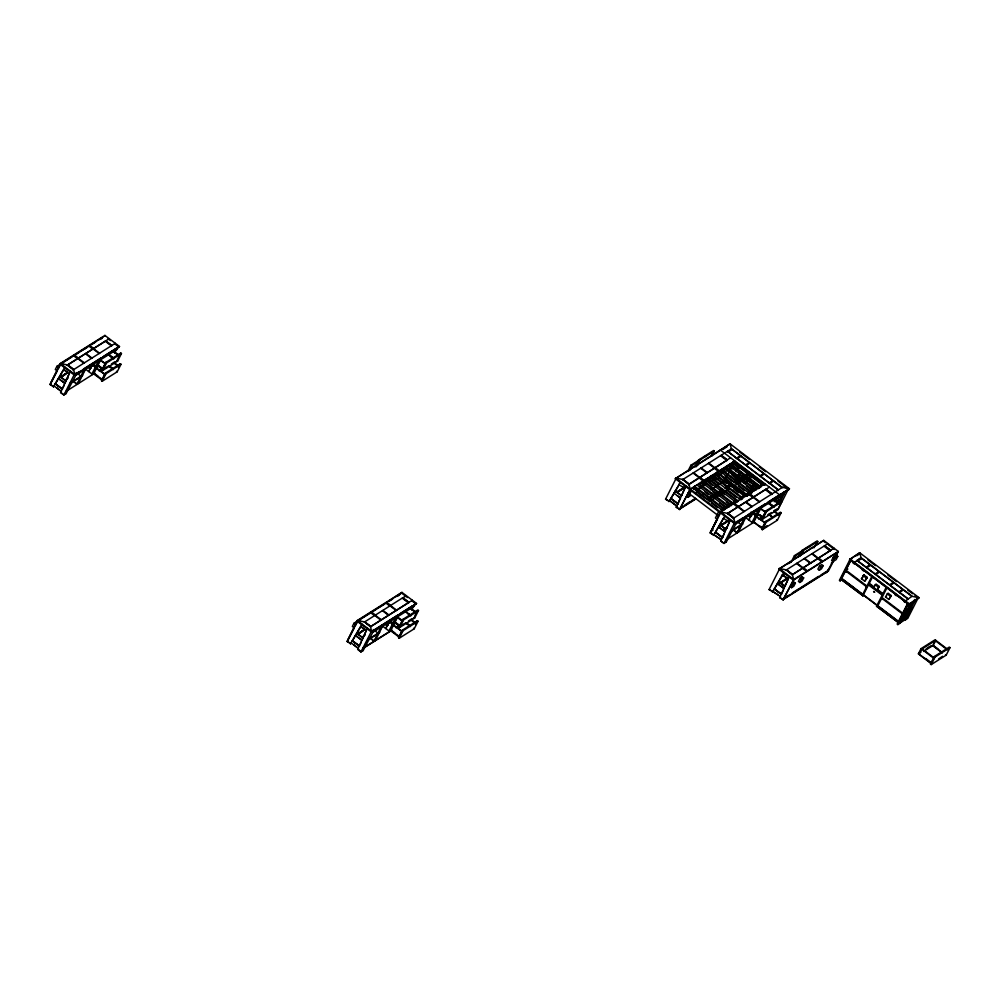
<?xml version="1.0" encoding="UTF-8"?>
<svg xmlns="http://www.w3.org/2000/svg" width="1000" height="1000" viewBox="0 0 1000 1000"><rect width="100%" height="100%" fill="white"/><g stroke="black" fill="none" stroke-linecap="round" stroke-linejoin="round"><path stroke-width="1.5" d="M79.525 371.475L76.938 373.1L66.112 393.587L63.913 394.975L60.613 392.475L70.338 371.375M62.95 387.9L64.2 385.05M65.438 382.2L68.55 375.075M373.275 629.525L373.988 630.062L363.162 650.562L360.95 651.95L357.65 649.45L367.375 628.337M360 644.875L361.238 642.025M362.488 639.175L365.6 632.05M676.188 507.188L679.963 509.387L676.188 507.188L685.913 486.075M677.9 504.038L680.4 498.338M681.637 495.487L684.75 488.363L682.588 486.725M737.075 521.538L726.25 542.025L724.038 543.425L720.738 540.925L730.462 519.812M722.463 537.775L724.325 533.5M726.812 527.8L729.312 522.1L727.138 520.462M783.438 599.837L779.663 597.625L789.388 576.525M782.013 593.062L783.25 590.212M785.125 585.938L788.238 578.812L782.337 575L783.975 572.425M779.712 500.875L783.6 492.837M779.125 504.087L785.462 491.087L788.3 489.3L778.1 509.4L762.788 518.962L762.087 518.425L765.913 510.887L780.888 501.463L781.587 502L777.763 509.538M912.638 603.138L904.875 619.212L905.588 619.75L907.788 618.362L917.987 598.263L912.013 602.025M905.588 619.75L915.15 600.05L914.438 599.513M59.125 364.913L56.925 366.3L55.3 369.5L56.712 370.562M50 384.438L53.775 386.65L50 384.438L60.663 364.05L58.625 368.075M50.475 384.15L57.263 370.75M62.213 363.55L62.562 362.863M115.288 343.275L73.4 369.787L67.275 365.138L109.237 338.688L108.888 339.375M73.162 370.238L73.513 369.55L67.387 364.913L60.3 363.488L50.575 383.3M76 373.688L74.1 374.888L63.913 394.975L60.613 392.475M59.962 364.175L74.575 375.238L119.525 346.488L104.913 335.412L60.3 363.488L74.925 374.55L73.513 369.55M79.513 377.625L80.213 377.212M84.6 369.188L76.862 384.45L73.088 380.938M85.075 368.888L77.325 384.15L73.312 381.112M78.275 383.562L86.013 368.288M82.625 375.613L81.625 375.988L82.325 375.562M101.613 338.75L101.962 338.062M104.913 335.412L104.8 336.275M92.125 364.562L88.612 371.5L89.55 370.9M90.113 369.062L92.025 365.288L92.737 365.825M87.638 366.975L90 368.75L92.362 365.35M105.725 340.938L111.85 345.575L105.725 340.938L67.275 365.138M98.95 360.125L91.912 374L92.85 373.4M93.062 363.812L96.662 366.538L95.5 367.25L96.5 366.875M98.488 362.3L99.887 359.525M101.062 357.875L92.613 374.525L85.075 368.812M93.562 373.938L101.3 358.675M101.95 369.975L105.775 362.45L120.75 353.025L121.45 353.562L117.638 361.087L102.662 370.513L101.95 369.975L106.25 362.15M102.662 370.513L106.487 362.987L121.45 353.562M111.312 357.562L111.962 356.912M114.338 352.225L115.7 349.55M114.6 352.975L116.638 348.95M75.788 375.375L117.075 349.387L118.238 347.113L104.038 356.037M101.512 380.7L105.325 373.175L120.3 363.75L121.013 364.288L117.188 371.812L102.212 381.238L101.512 380.7L105.8 372.875M74.575 375.238L119.525 346.488M102.212 381.238L106.037 373.7L121.013 364.288M116.688 360.4L117.638 361.087M117.562 359.3L120.75 353.025M118.387 367.512L120.3 363.75M355.087 624.012L356.175 621.875L353.963 623.263L352.35 626.462L353.762 627.537M347.05 641.413L350.825 643.612L347.05 641.413L357.713 621.025L355.675 625.037M347.525 641.112L354.312 627.725M359.263 620.513L359.6 619.837M364.312 622.112L402.887 597.688L409.012 602.325L370.45 626.75L364.438 621.888L370.562 626.525L371.625 632.212L357 621.138M370.45 626.75L412.325 600.237M398.5 614.637L371.15 631.85L360.95 651.95L358.988 649.8M376.55 634.6L377.25 634.175M381.65 626.15L373.9 641.413L370.125 637.913M375.312 640.525L383.062 625.262M379.675 632.575L378.675 632.95L379.375 632.537M398.663 595.725L399.012 595.037M388.488 601.325L401.95 592.388L416.575 603.45L371.625 632.212M389.175 621.525L385.65 628.462L386.6 627.875M387.163 626.025L389.075 622.263L389.787 622.8M384.688 623.938L387.038 625.725L389.412 622.325M405.938 596.35L406.275 595.662L402.775 597.913L408.9 602.55M395.988 617.087L388.95 630.962L390.6 630.9L398.35 615.638M390.112 620.788L393.713 623.513L392.537 624.225L393.537 623.85M395.525 619.275L396.938 616.5M398.113 614.85L389.663 631.5L382.113 625.788L374.375 641.125L370.363 638.088M394.487 623.25L394.663 622.913M399 626.95L402.825 619.412L417.8 609.987L418.5 610.525L414.675 618.062L399.7 627.487L399 626.95L402.725 620.875L396.712 616.325M399.7 627.487L403.525 619.95L418.5 610.525M408.363 614.525L409 613.888M411.388 609.2L412.738 606.525M411.65 609.938L413.688 605.925M372.825 632.35L414.125 606.362L415.275 604.075M398.55 637.675L402.375 630.138L417.35 620.712L418.062 621.25L414.237 628.787L399.263 638.212L398.55 637.675L402.85 629.837M399.263 638.212L403.088 630.675L418.062 621.25M413.612 617.6L414.675 618.062M414.613 616.275L415.887 613.763M415.438 624.487L417.35 620.712M675.3 478.7L730.025 443.8L789.425 488.775L789.087 489.462L734.712 523.688L675.3 478.7L719.425 450.925M668.875 501.65L679.325 484.263L669.35 501.35L665.575 499.15L675.775 479.062L676.95 479.3M730.537 457.738L727.312 459.888L721.188 455.238L727.2 460.112L688.737 484.312L682.725 479.438L688.863 484.087L690.263 489.087L680.062 508.537L695.812 498.638M687.763 471.475L690.95 465.2L700.925 458.913M689.112 470.75L691.65 465.725L698.5 461.425M689.812 470L692.125 465.438M690.288 469.7L691.087 467.488M695.425 466.213L698.612 459.938L713.587 450.513L714.287 451.05L711.737 456.075M696.137 466.75L699.325 460.475L714.287 451.05M697.475 464.738L699.788 460.175M688.512 484.775L727.312 459.888L726.963 460.562M679.488 509.688L690.15 489.288M681.488 507.65L681.838 506.962M686.675 496.163L688.088 497.238L691.325 490.838M711.025 456.213L712.775 453.4M711.5 455.913L713.825 451.35M697.962 488.837L696.35 492.038L698.55 490.65L700.175 487.45M705.362 480.05L705.713 479.363L735.888 502.212M709.775 477.275L710.125 476.587L740.3 499.438M712.212 475.737L712.562 475.05L742.738 497.9L742.387 498.575L712.212 475.737L705.662 479.862M714.425 474.35L714.775 473.663L744.95 496.512M718.575 477.325L719.65 475.188M731.162 467.95L729.538 471.15L728.125 470.075M729.712 471.175L724.9 480.65L710.475 489.725M732.288 468.688L733.363 466.562L743.975 474.588M735.588 471.188L737.613 468.462L735.987 471.662M718.675 511.55L715.438 517.938L716.85 519.012M736.188 477.275L736.55 478.5L740.113 471.475M710.713 531.75L720.438 511.938L765.037 483.862L764.7 484.55M733.15 486.9L733.662 486.112M737.3 478.95L740.812 472.013M710.138 532.888L713.913 535.087L710.138 532.888L720.8 512.5M710.612 532.587L717.4 519.2M734.712 523.688L789.425 488.775L782.35 487.35L733.538 518.225L727.4 513.587L769.362 487.137M747.613 480.288L748.688 478.162M749.1 478.638L747.062 481.362M733.3 518.688L733.65 518L727.525 513.362L720.438 511.938M748.562 493.825L754.488 482.362M743.525 517.475L734.237 523.325L724.038 543.425L720.738 540.925M749.25 494.263L749.6 493.575L719.425 470.737M755.2 482.9L751.637 489.925L752.337 490.462L752.688 489.775M755.788 487.962L757.412 484.762M739.638 526.075L740.337 525.65M744.737 517.625L736.988 532.888L732.75 529.675L736.75 532.062M737.463 532.6L745.913 515.95M746.15 516.737L738.4 532L737.7 531.462M742.763 524.05L741.762 524.425L742.463 524.012M752.262 513L748.737 519.938L749.688 519.35M750.888 516.25L752.163 513.737M752.5 513.8L751.1 516.575L748.713 514.825M727.4 513.587L765.975 489.162L772.1 493.8L771.762 494.487M752.038 522.438L759.075 508.562M750.962 512.163L755.625 515.7L756.8 514.987L753.2 512.263M760.487 507.713L752.75 522.975L745.2 517.263M761.438 507.113L753.688 522.375L726.05 539.938M775.062 492.4L775.413 491.712M766.388 510.588L762.087 518.425M762.788 518.962L766.612 511.425L781.587 502M778.062 490.513L778.413 489.825L727.487 451.275L778.3 490.062M771.45 506L772.087 505.363M774.475 500.675L775.825 498M774.262 501.712L776.3 497.7M775.65 500.913L778.363 495.55M761.637 529.15L765.462 521.613L780.438 512.188L781.15 512.725L777.325 520.262L762.35 529.688L761.637 529.15L762.35 528.4L753.925 522.025M762.987 527.137L765.938 521.312M779.312 495.613L779.663 494.925L720.25 449.95L719.9 450.625L730.025 443.8L731.425 448.787L782.237 487.575L731.425 448.787L682.613 479.675M762.35 529.688L766.175 522.15L781.15 512.725M835.7 556.025L837.763 551.962L793.4 580.212L778.787 569.15L823.737 540.388L838.35 551.462L835.938 556.2M771.1 590.487L772.837 591.8L769.062 589.6L779.25 569.5L780.438 569.738M833.675 548.862L834.025 548.188L792.225 574.763L786.213 569.888L792.337 574.525L793.75 579.525L783.55 598.987L827.2 571.512M791.25 561.925L794.425 555.638L801.912 550.925M793.225 559.938L795.138 556.175L801.988 551.862M795.612 555.875L795.037 557.638M798.913 556.663L802.1 550.388L817.062 540.962L817.775 541.5L815.863 545.262M800.25 555.938L802.8 550.913L817.775 541.5M803.275 550.625L801.425 554.888M792.225 574.763L830.8 550.325L824.663 545.688L830.675 550.562M782.962 600.125L793.637 579.738M784.963 598.1L785.312 597.413M790.15 586.613L791.575 587.675L793.188 584.487L795.4 583.088L793.988 582.025L791.775 583.413L793.188 584.487M795.4 583.088L793.775 586.287L791.575 587.675M813.875 547.913L816.263 543.85M814.987 546.362L817.3 541.788M800.037 578.212L798.413 581.413L799.825 582.475L802.038 581.087L803.662 577.9L802.237 576.825L800.037 578.212L801.45 579.288L803.662 577.9M801.162 578.95L802.237 576.825M799.825 582.475L801.45 579.288M778.787 569.15L823.737 540.388M819.513 565.95L817.887 569.15L819.312 570.225L821.513 568.837L823.138 565.638L821.725 564.562L819.513 565.95L820.925 567.025L823.138 565.638M819.312 570.225L820.925 567.025M833.225 557.325L831.6 560.525L833.025 561.587L836.175 559.612L837.8 556.413L836.375 555.337L833.225 557.325L834.638 558.4L837.8 556.413M826.263 572.112L826.612 571.425M827.987 569.975L826.625 572.65L834.638 558.4M831.375 563.288L831.725 562.612M834.775 556.575L836.137 553.9M783.787 599.163L828.388 571.1L833.875 560.262M849.587 559.587L859.712 552.75L919.125 597.737L909 604.575L849.587 559.587L859.712 552.75L861.125 557.75L912.038 596.312L919.125 597.737L909 604.575M851.538 559.025L849.587 560.25L839.4 580.337L840.1 580.875L842.375 579.45M840.1 580.875L850.3 560.775L849.587 560.25M841.162 579.438L863 595.763L841.162 579.438L850.925 560.388L907.975 603.587L898.9 621.275M846.312 571.425L845.962 572.112L845.25 571.575M842.725 580.4L843.075 579.725M853.288 562.175L852.938 562.85L854.35 563.925L854.7 563.237M853.838 562.8L861.125 557.75L857.062 560.462L907.987 599.025M857.062 560.462L908.1 598.787L907.75 599.475M851.45 587.013L851.8 586.325M852.862 588.088L853.213 587.4M862.6 569.225L862.25 569.9L863.662 570.975L864.013 570.288M861.438 578.713L864 574.925L867.3 577.425L864.737 581.213L861.438 578.713L862.375 578.125M862.925 577.062L864 574.925M864.737 581.213L867.3 577.425M861.587 594.688L861.938 594M865.875 586.237L866.237 587.463M862.763 594.312L871.912 576.275M862.85 595.862L872.613 576.812M869.325 585.225L869.675 584.538M873.462 587.825L876.025 584.025L879.325 586.525L876.762 590.325L873.462 587.825L874.4 587.225M876.762 590.325L879.325 586.525M881.587 594.5L881.938 593.812M876.525 606.213L898.363 622.537L876.525 606.213L886.287 587.163M877.85 605.737L887 587.7M878.088 607.188L878.438 606.5M882.375 598.737L882.025 599.425L881.325 598.888M885.487 596.925L888.05 593.138L891.35 595.638L888.787 599.425L885.487 596.925L886.425 596.325M888.787 599.425L891.35 595.638M895.25 593.938L894.9 594.625L896.312 595.7L896.663 595.013M886.812 613.787L887.163 613.1M888.225 614.862L888.575 614.175M904.212 600.725L903.863 601.413L905.275 602.487L905.625 601.8M904.762 601.362L912.038 596.312L861 557.987M896.95 621.462L897.3 620.775M901.95 613.55L902.3 614.775M908.062 604.513L907.35 603.975L897.163 624.075L897.862 624.612L908.062 604.513L910 603.288M897.862 624.612L900.125 623.188L910.975 602.675M947.775 649.438L935.05 639.8L921.025 648.637L918.35 653.888L931.087 663.525M919.175 654.188L921.725 649.163L935.75 640.337L933.838 644.112M923.575 651.425L932.738 645.662L935.288 640.638L947.3 649.737M930.5 664.05L934.325 656.513L949.287 647.087L950 647.625L946.175 655.163L931.2 664.587L930.5 664.05L931.675 663L925.662 658.45M931.838 662.038L934.225 657.975L922.2 648.875M931.2 664.587L935.025 657.05L950 647.625M68.175 387.85L70.938 382.65M365.213 644.825L367.287 640.913M776.663 502.512L781.287 493.713L768.05 502.05M53.3 386.938L64.912 367.262M55.312 384.012L63.75 369.55L67 372.013M350.35 643.913L361.962 624.237M352.35 640.987L360.8 626.525L364.05 628.987M713.438 535.388L725.05 515.712M715.438 532.463L723.413 518.288L729.312 522.1M772.362 592.1L782.337 575L787.15 577.987M774.362 589.163L782.812 574.7M61.275 363.35L103.25 336.925M84.663 348.837L86.862 347.45M61.5 363.525L72 356.925M74.625 355.262L79.875 351.962M80.925 351.312L81.862 350.712M82.5 350.312L87.737 347.013M91.675 344.538L95.612 342.062M99.55 339.588L102.175 337.925M63.75 369.55L69.175 373.65M67.213 372.5L59.588 377.775L65.65 373.95M60.163 377.262L67.45 372.675M62.25 376.425L65.888 374.125M54.162 385.988L61.388 391.463L56.575 387.812M64.412 380.475L68.05 378.188M64.65 380.65L67.075 379.125M83.387 369.038L101.463 357.663M76.363 374.038L80.237 371.6M89.275 365.913L91.85 364.288M97.013 361.037L99.588 359.412M103.462 356.975L107.338 354.538M109.913 352.912L112.5 351.287M91.675 365.45L92.625 364.85M70.1 383.1L81.025 376.225L77.85 373.812M97.613 365.938L97.438 366.287M70.963 383.025L80.688 376.912M95.9 367.262L98.513 365.613M65.912 391.488L94.812 373.15M98.737 370.675L102.662 368.2M103.125 368.925L97.85 365.588M104.975 368.075L107.525 366.475M111.35 364.062L115.175 361.662M102.688 379.65L93.8 373.575M401.95 592.388L357.35 620.462L347.625 640.275M358.312 620.312L386.788 602.413L390.087 604.913L389.137 605.513L385.838 603.013M358.55 620.5L376.912 608.938M377.962 608.275L378.913 607.688M379.538 607.288L384.787 603.987M388.725 601.5L392.663 599.025M396.6 596.55L400.538 594.075M360.8 626.525L366.225 630.625M364.263 629.475L356.625 634.738L362.7 630.913M357.212 634.237L364.5 629.65M359.288 633.387L362.938 631.1M351.2 642.962L358.438 648.438L353.612 644.788M361.45 637.45L365.1 635.15M361.688 637.625L364.125 636.1M401.087 613.013L412.7 605.7M416.575 603.45L371.962 631.525L357.35 620.462L364.438 621.888M368.363 639.312L378.075 633.2L374.888 630.788M368.013 640L377.725 633.875M392.938 624.225L395.562 622.575M363.075 648.238L391.863 630.112M395.788 627.638L399.712 625.175M362.962 648.462L391.75 630.337M400.175 625.9L394.9 622.55M402.025 625.05L404.575 623.438M408.4 621.038L412.225 618.625M399.725 636.625L390.838 630.55M703.425 457.337L705.925 455.775L706.15 456.6M695.387 466.712L697.962 465.087M722.812 449.45L727 446.825M680.487 481.975L678.85 484.55L684.75 488.363M728.075 452.038L732.025 449.562M674.087 493.237L680.5 498.1L677.288 495.675M676.213 492.325L683.5 487.738M676.45 492.5L684.95 487.163M678.525 491.662L683.388 488.6M736.325 458.288L740.275 455.8M737.038 458.825L740.975 456.337M690.263 489.087L734.862 461.012L720.088 470.775M710.4 476.55L711.35 475.95M733.337 462.113L734.287 461.512M692.537 488.113L695.163 486.463M714.837 474.075L717.463 472.425M693.575 489.425L696.162 487.8M702.625 483.725L727.225 468.25M729.812 466.625L735.938 462.762M695.837 490.188L706.188 483.663M708.775 482.038L733.363 466.562M688.088 497.238L690.288 495.838M718.037 478.387L715.825 479.775L714.412 478.7M684.812 505.087L690.163 501.562M691.35 500.975L695.4 498.275M719.425 483.775L722.05 482.125M680.3 508.725L696.05 498.812M701.287 495.513L703.913 493.862M706.538 499.25L722.062 489.475M724.663 487.837L731.125 483.775M733.713 482.137L747.95 473.175M707.95 500.312L723.487 490.538M726.075 488.913L732.537 484.837M735.138 483.212L749.375 474.25M708.913 501.887L729.625 488.85M732.212 487.225L747.75 477.45L758.35 485.475M720.913 510.138L736.45 500.363M739.038 498.738L763.275 483.475M735.837 502.713L738.462 501.062M746.325 496.1L751.575 492.8M760.763 487.025L758.138 488.675L758.425 488.025L728.25 465.175M741.05 499.75L742 499.162M746.562 496.287L751.812 492.975M763.988 485.325L764.925 484.725M768.975 483L772.913 480.513M769.675 483.537L773.612 481.05M711.538 530.763L712.475 530.175M720.062 525.525L728.562 520.175M710.475 531.562L713.1 529.913M720.3 525.712L728.8 520.363M718.637 526.975L725.05 531.838M722.375 524.862L727.237 521.812M724.538 528.925L726.975 527.388M727.212 527.575L724.425 529.788L726.862 528.25M724.2 529.6L726.625 528.075M747.4 515.05L765.462 503.675M782.325 493.062L784.412 491.75M784.3 493.375L780.125 496L779.412 495.462M776.975 501.512L780.475 499.312L781.175 499.85L776.525 502.775M731.45 530.788L741.162 524.675L737.975 522.263M755.625 515.7L756.15 515.625M757.525 514.513L757.75 514.388M731.1 531.462L740.812 525.35M721.525 539.913L713.812 534.725L720.325 539M758.875 519.113L762.8 516.65M763.263 517.375L757.987 514.025M767.663 514.913L771.488 512.513M776.587 509.3L774.038 510.9L778.925 514.55M763.388 528.05L767.212 525.638M804.412 549.362L808.15 547M788.538 563.663L791.125 562.038M786.087 570.112L827.975 543.6M781.525 575.737L783.95 574.212M786.975 578.188L779.35 583.462L787.85 578.112M788.088 578.288L779.587 583.638L779.938 582.95L784.175 586.163M838.35 551.462L793.75 579.525L779.125 568.462L786.213 569.888M780.45 596.625L772.738 591.438L778.037 594.8M779.663 597.625L782.337 599M784.362 598L788.413 595.3M792.225 593.062L796.263 590.363M797.087 589.837L798.037 589.25M798.763 588.95L818.512 576.362M821.012 574.95L826.25 571.65M856.688 555.788L859.525 554M857.775 561L861.712 558.513M847.837 569.012L845.95 570.2L866.925 586.087M866.025 567.25L869.963 564.763M866.725 567.775L870.675 565.3M868.413 584.9L882.237 595.15M898.662 591.962L902.6 589.475M899.362 592.5L903.312 590.013M909.812 604.963L913.988 602.337M908.988 609.625L911.825 607.85L908.125 605.037M906.213 612.938L908.65 611.4L909.362 611.938L904.475 615.013L903.763 614.475M902.337 617.6L906.125 615.225M900.9 619.837L906.162 616.525L906.875 617.062L901.612 620.375L900.362 622.712L905.788 619.288L905.088 618.763M903.875 618.45L907.65 616.062L903.938 613.25M903.763 618.675L906.275 617.087M921.025 652.05L918.475 653.65L931.2 663.3M927.4 648.037L931.225 645.625M926.012 649.062L928.562 647.463M938.625 658.938L942.562 656.3M682.725 479.438L675.65 478.013L735.05 523L733.65 518M776.925 509.162L778.1 509.4M665.575 499.15L669.35 501.35M769.062 589.6L770.238 589.837M739.575 451.975L749.475 459.475M759.375 466.975L765.562 471.662M777.95 481.025L786.612 487.587M784.05 486.087L786.175 487.7M868.025 560L875.45 565.625M887.837 575L896.5 581.55M907.638 589.987L912.588 593.737M915.062 595.612L917.537 597.487M734.85 461.725L764.65 484.288M734.087 461.362L765.138 484.875M778.438 496.075L780.9 497.95M734.987 463.363L762.337 484.075M732.663 462.4L762.837 485.25M733.525 464L739.55 468.575M748 474.963L751.625 477.713M765.863 489.387L771.988 494.025M776.5 497.3L777.212 497.837L735.913 523.825L735.212 523.288M720.6 455.763L726.725 460.412M765.387 489.688L771.513 494.325M773.35 499.263L779.362 503.825M747.087 480L753.3 484.7M772.887 499.562L778.888 504.113M727.9 465.863L731.525 468.6M739.975 475L743.587 477.75M746 479.575L748.425 481.4M754.45 485.975L756.862 487.8M849.938 558.9L909.35 603.888M823.388 541.075L825.512 542.688M828.575 545L834.463 549.462M729.837 471.525L737.237 477.125M752.325 488.55L754.8 490.425M723.838 467.95L754.013 490.8M768.4 502.475L773.213 506.112M731.938 475.037L740.387 481.438M746.425 486L752.45 490.575M768.6 502.938L773.225 506.438M767.925 502.762L773.938 507.325M768.012 502.938L771.612 505.662M863.062 575.525L866.363 578.025M875.075 584.625L878.375 587.125M887.1 593.725L890.4 596.225M824.075 546.213L830.212 550.85M775.4 509.8L776.1 510.337M751.8 492.188L721.625 469.35L721.275 470.025L751.45 492.875M775.188 510.25L775.9 510.788M869.312 583.312L874.287 587.075M878.012 589.9L882.987 593.663M773.637 511.2L778.45 514.837M868.975 584L882.638 594.35M719.225 470.688L715.925 468.188L714.975 468.775L718.288 471.275M749.875 493.888L753.175 496.388L752.225 496.987L748.925 494.487M708.85 463.162L714.987 467.8M753.65 497.075L759.775 501.712M708.375 463.45L714.513 468.1M725.113 475.988L732.35 481.475M738.388 486.037L744.425 490.613M753.175 497.375L759.3 502.013M905.062 614.412L907.537 616.287M882.013 597.513L903 613.4M724.488 478.85L746.812 495.75M724.375 479.075L746.05 495.4M845.6 570.887L866.587 586.775M881.675 598.2L902.65 614.087M698.612 459.938L699.325 460.475M765.913 510.887L766.612 511.425M724.675 480.475L733.312 486.8M776.612 519.725L777.325 520.262M769.312 514.538L772.788 517.163M761 508.713L765.812 512.35L759.325 508.1M768.688 514.4L772.288 517.137M809.4 546.213L810.113 546.75M719.25 478L726.5 483.488M733.737 488.963L738.562 492.625M701.213 467.962L707.337 472.612M746 501.887L752.138 506.525M700.738 468.263L706.862 472.9M745.525 502.175L751.663 506.825M822.712 561.125L819.412 558.625L818.462 559.225L821.762 561.725M812.337 553.6L818.462 558.25M933.2 645.362L938.012 649M945.475 654.625L946.175 655.163M933.538 645.938L941.637 652.062M811.862 553.9L817.987 558.538M759.663 514.637L762.062 516.462M932.738 645.662L942.35 652.938M713.4 480.012L719.425 484.588M727.875 490.975L736.325 497.375M758.05 514.4L762.675 517.9M841.775 578.425L898.825 621.625M841.663 578.65L898.713 621.85M899.425 622.65L900.125 623.188M690.95 465.2L691.65 465.725M765.462 521.613L766.175 522.15M752.725 512.55L756.325 515.275M752.6 512.75L756.1 515.4M802.1 550.388L802.8 550.913M756.95 516.7L765.362 523.075L755.275 516.087M706.562 480.962L712.6 485.525M719.85 491.012L724.675 494.675M703.938 480.3L700.638 477.8L699.688 478.4L702.987 480.9M693.562 472.775L699.7 477.425M738.363 506.7L744.488 511.337M693.088 473.075L699.225 477.713M737.887 506.987L744.013 511.637M747.775 515.413L750.125 517.2M804.688 558.413L810.825 563.05M934.325 656.513L935.025 657.05M804.212 558.713L810.35 563.35M760.413 526.275L762.812 528.1M701.3 482.137L731.475 504.988L731.125 505.675L726.3 502.013M921.025 648.637L933.75 658.275M752.975 521.613L762.225 528.625M700.95 482.825L704.575 485.562M713.025 491.962L716.637 494.7M794.425 555.638L795.138 556.175M696.888 484.913L727.062 507.762M704.987 492L708.6 494.738M719.475 502.962L725.5 507.537M807.425 570.75L804.125 568.25L803.175 568.85L806.475 571.35M797.05 563.225L803.175 567.863M796.575 563.525L802.7 568.162M683.088 479.375L689.212 484.012M727.875 513.288L734.013 517.938M692.475 487.7L722.65 510.538M696.95 492.038L705.4 498.438M711.438 503L717.475 507.575M688.3 492.962L718.475 515.812M786.562 569.825L792.7 574.462M719.712 527.788L723.988 531.025M671.025 498.787L677.025 503.325M716.075 532.9L722.075 537.438M725.537 541.5L726.25 542.025M774.513 589.225L780.512 593.775M108.1 338.775L110.45 340.562M115.087 344.075L119.175 347.163M116.363 348.85L117.075 349.387M105.25 341.238L111.388 345.875M113.225 350.825L118.025 354.462M112.75 351.125L118.763 355.675M108.35 354.188L113.075 357.663M108.462 354.487L111.938 357.125M107.8 354.325L113.8 358.875M113.975 362.463L118.787 366.1M113.5 362.75L118.312 366.4M89.738 345.45L93.038 347.938L92.1 348.537L88.8 346.037M93.513 348.625L99.637 353.263M93.038 348.925L99.162 353.562M105.775 362.45L106.487 362.987M110.225 366.575L112.638 368.387M116.475 371.287L117.188 371.812M109.175 366.087L112.65 368.725M108.55 365.962L113.362 369.6M99.663 359.35L105.675 363.9L99.188 359.65M85.862 353.438L92 358.075M401.613 593.075L407.5 597.537M411.975 600.925L416.225 604.138M85.4 353.738L91.525 358.375M98.325 365.288L101.925 368.025M96.75 365.075L102.537 369.45M413.413 605.825L414.125 606.362M105.325 373.175L106.037 373.7M402.3 598.212L408.425 602.85M92.6 364.113L96.2 366.838M92.463 364.3L95.962 366.95M91.988 364.6L105.237 374.625L95.138 367.65M410.262 607.788L415.075 611.438M409.8 608.088L415.8 612.638M74.45 355.062L77.75 357.562L76.812 358.162L73.513 355.662M78.225 358.25L84.35 362.887M88.588 366.375L90.938 368.162M77.75 358.55L83.875 363.188M94.262 373.275L97.875 376.012M92.837 373.175L102.1 380.175M405.4 611.163L408.988 614.087M404.837 611.287L410.85 615.85M411.025 619.425L415.838 623.075M410.55 619.725L415.363 623.362M390.562 605.6L396.688 610.237M390.087 605.9L396.213 610.538M67.737 364.85L73.875 369.487M402.825 619.412L403.525 619.95M76.237 372.562L76.938 373.1M413.525 628.25L414.237 628.787M407.275 623.538L409.675 625.363M406.225 623.062L409.7 625.688M405.6 622.925L410.412 626.575M396.238 616.625L402.25 621.175M382.912 610.413L389.05 615.05M382.438 610.7L388.575 615.35M395.363 622.263L398.975 624.987M56.925 366.3L58.338 367.362M394.963 622.925L399.588 626.425M402.375 630.138L403.088 630.675M389.637 621.075L393.237 623.8M389.513 621.275L393.013 623.925M389.038 621.575L402.275 631.6L392.188 624.612M371.5 612.038L374.8 614.538L373.85 615.125L370.55 612.625M375.275 615.225L381.4 619.862M385.625 623.35L387.987 625.125M374.8 615.513L380.925 620.163M391.312 630.25L394.925 632.987M389.888 630.138L399.137 637.15M55.95 384.45L60.75 388.088M65.412 393.05L66.112 393.587M364.787 621.812L370.925 626.462M353.963 623.263L355.387 624.338M352.987 641.425L357.788 645.05M362.45 650.025L363.162 650.562M734 522.5L734.237 523.325M370.913 631.025L371.15 631.85M73.863 374.05L74.1 374.888M743.925 482.587L744.887 483.263L743.925 482.587M873.625 591.55L874.575 592.225L873.625 591.55M694.675 486.3L694.325 486.987L724.5 509.837L724.85 509.15L694.675 486.3M699.087 483.525L698.737 484.212L728.913 507.062L729.262 506.375L699.087 483.525M703.5 480.75L703.15 481.438L733.325 504.288L733.675 503.6L703.5 480.75M707.913 477.975L707.562 478.663L737.75 501.512L738.088 500.825L707.913 477.975M717.212 472.125L716.862 472.812L747.038 495.65L747.387 494.975L717.212 472.125M726.038 466.562L725.688 467.25L755.875 490.1L756.213 489.412L726.038 466.562M730.45 463.787L730.1 464.475L760.288 487.325L760.625 486.637L730.45 463.787M59.787 376.337L65.963 381.012L59.787 376.337M58.513 378.537L64.925 383.387L58.513 378.537M55.438 383.8L62.425 389.087L55.438 383.8M356.838 633.312L363 637.987L356.838 633.312M355.55 635.5L361.962 640.362L355.55 635.5M352.488 640.763L359.475 646.062L352.488 640.763M675.362 491.05L681.538 495.725L675.362 491.05M671.012 498.5L678.012 503.8L671.012 498.5M669.737 500.7L676.975 506.175L669.737 500.7M748.438 463.088L745.6 464.875L746.312 465.4L749.15 463.625L748.438 463.088M762.825 473.975L759.987 475.763L760.688 476.287L763.525 474.513L762.825 473.975M734.587 503.512L733.637 504.1L736.938 506.6L737.887 506.012L734.587 503.512M719.925 524.788L726.087 529.462L719.925 524.788M715.575 532.238L722.562 537.537L715.575 532.238M778.85 581.5L785.013 586.175L778.85 581.5M777.562 583.688L783.975 588.55L777.562 583.688M774.5 588.95L781.488 594.25L774.5 588.95M878.138 572.05L875.3 573.825L876 574.362L878.838 572.575L878.138 572.05M892.513 582.938L889.675 584.725L890.387 585.25L893.225 583.475L892.513 582.938M910.163 608.275L905.512 611.2L906.213 611.737L910.863 608.812L910.163 608.275"/></g></svg>
